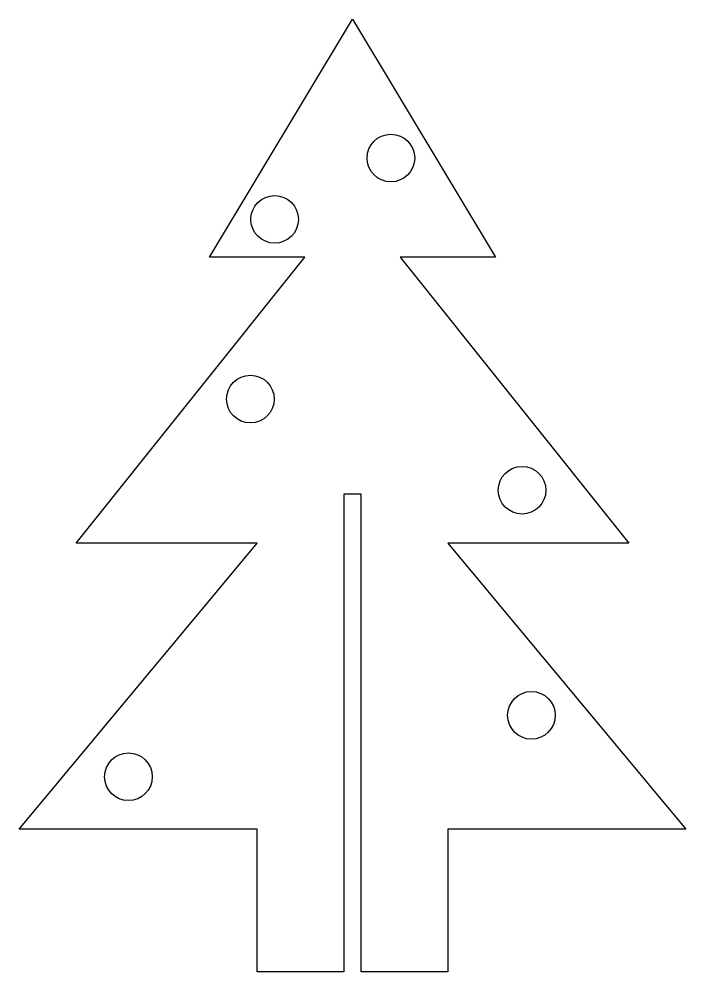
# Model space of a CAD drawing. Header units: millimetres. Extents: x -70 to 70, y 0 to 200.
import ezdxf

# ---------------------------------------------------------------- set-up
doc = ezdxf.new("R2010")
doc.units = ezdxf.units.MM
doc.layers.get('0').update_dxf_attribs({"linetype": 'CONTINUOUS'})

msp = doc.modelspace()

# ---------------------------------------------------------------- linework, layer by layer
msp.add_lwpolyline([(0, 200), (30, 150), (10, 150), (58, 90), (20, 90), (70, 30), (20, 30), (20, 0), (1.8, 0), (1.8, 100.3), (-1.8, 100.3), (-1.8, 0), (-20, 0), (-20, 30), (-70, 30), (-20, 90), (-58, 90), (-10, 150), (-30, 150)], close=True)
for centre in [(8.06, 170.83), (-16.34, 157.96), (-21.44, 120.24), (35.59, 101.11), (37.57, 53.86), (-47.04, 40.97)]:
    msp.add_circle(centre, 5)

doc.saveas('drawing.dxf')
